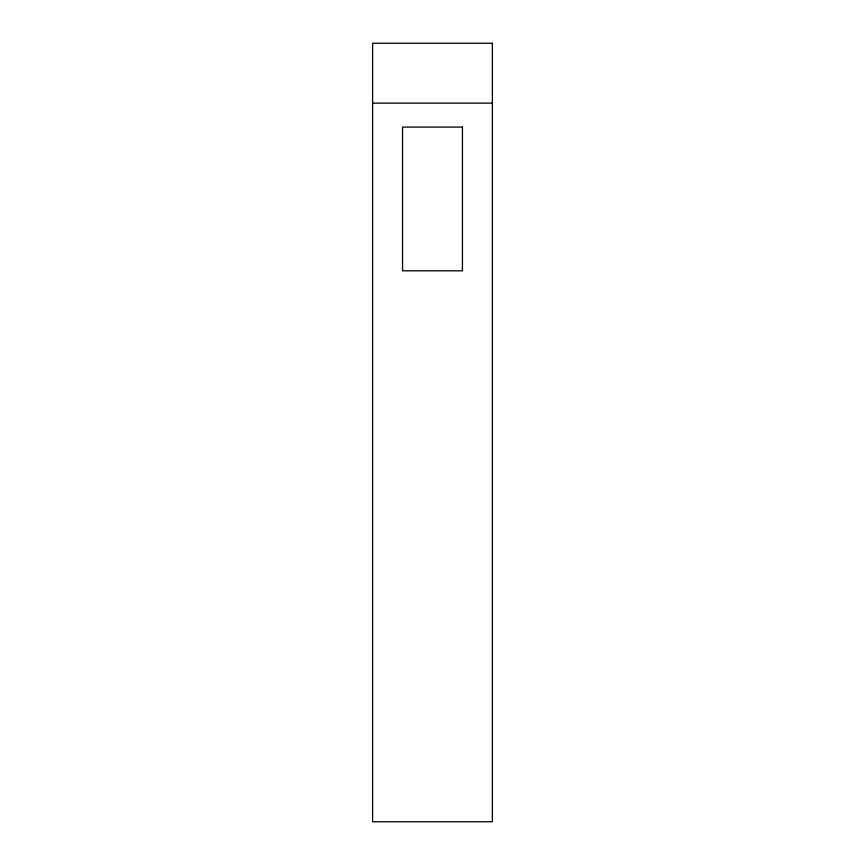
<?xml version="1.0" encoding="UTF-8"?>
<svg xmlns="http://www.w3.org/2000/svg" width="865" height="865" viewBox="0 0 865 865"><rect width="100%" height="100%" fill="white"/><g stroke="black" fill="none" stroke-linecap="round" stroke-linejoin="round"><path stroke-width="1.3" d="M372.62 103.13L492.38 103.13M492.38 43.25L372.62 43.25L372.62 821.75L492.38 821.75L492.38 43.25M462.44 127.09L402.56 127.09L402.56 270.81L462.44 270.81L462.44 127.09"/></g></svg>
